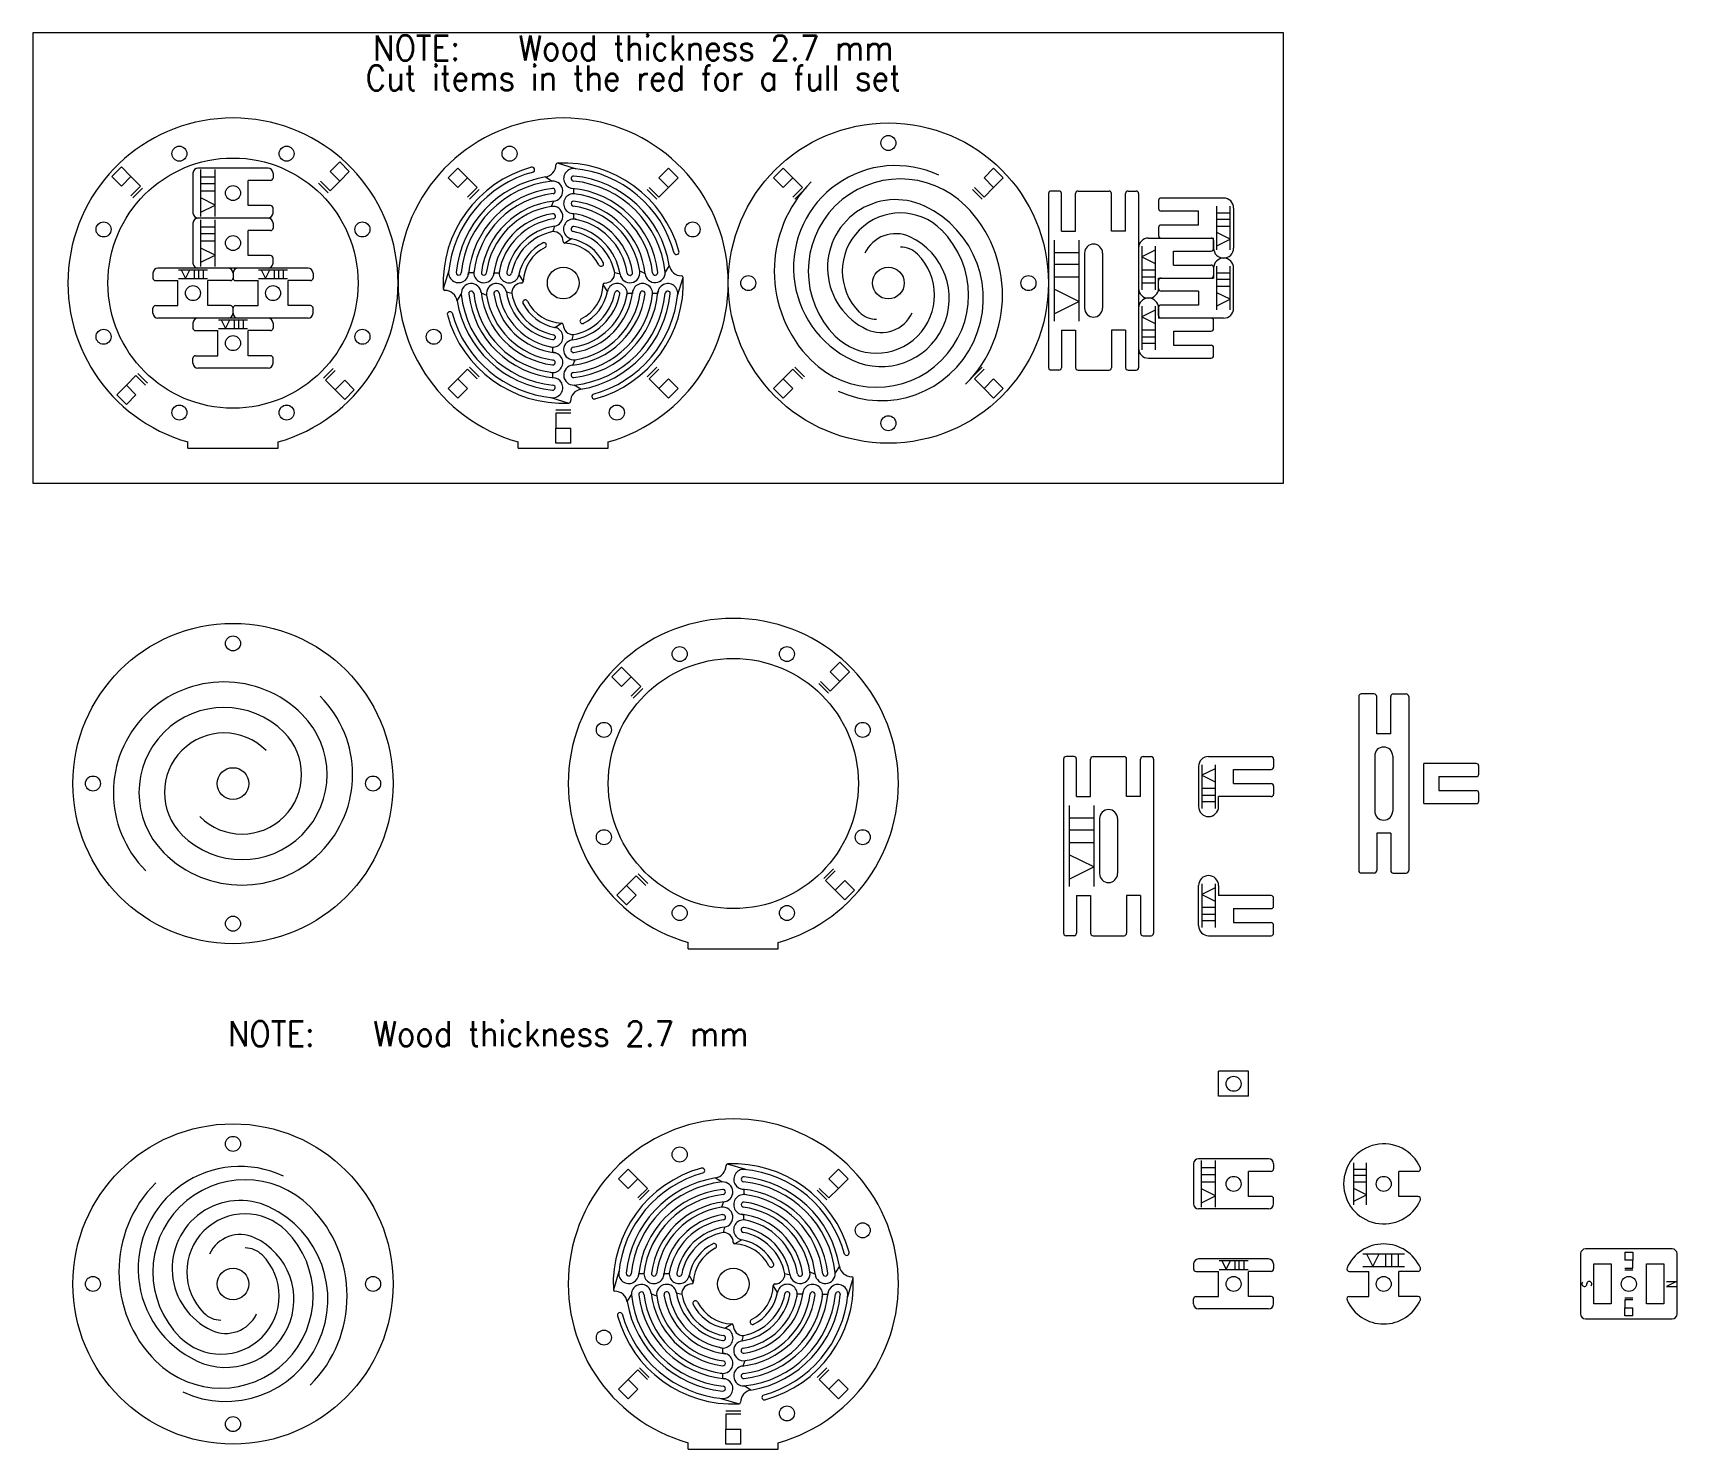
# Model space of a CAD drawing. Header units: millimetres. Extents: x -140 to 189, y -133 to 150.
import ezdxf
from ezdxf.enums import TextEntityAlignment as Align

# ---------------------------------------------------------------- set-up
doc = ezdxf.new("R2010")
doc.units = ezdxf.units.MM
for name, color, linetype, lineweight, true_color in [('construction', 1, 'Continuous', 0, 0xff0000), ('cut', 18, 'Continuous', 0, 0x000000), ('engrave', 3, 'Continuous', 0, 0x00ff00)]:
    doc.layers.add(name, color=color, linetype=linetype, lineweight=lineweight, true_color=true_color)
doc.styles.add('textstyle11', font='Standard')
doc.styles.add('textstyle12', font='Standard')
doc.styles.add('textstyle13', font='Standard')

msp = doc.modelspace()

# ---------------------------------------------------------------- linework, layer by layer
at = {"layer": 'construction'}
for p, q in [((110, 150), (-140, 150)), ((-140, 150), (-140, 60)), ((110, 60), (110, 150)), ((-140, 60), (110, 60))]:
    msp.add_line(p, q, dxfattribs=at)
at = {"layer": 'cut'}
for p, q in [((-108, 122), (-108, 114)), ((-93, 123), (-107, 123)), ((-92, 122), (-92, 121)), ((-31.51, 122.86), (-35.14, 123.97)), ((-97, 115.5), (-97, 120.5)), ((-92.5, 120.5), (-97, 120.5)), ((-37.53, 121.21), (-36.2, 120.38)), ((-31.91, 118.9), (-31.91, 117.86)), ((65.1, 118.4), (63.5, 118.4)), ((68.9, 118.4), (75.1, 118.4)), ((78.9, 118.4), (80.5, 118.4)), ((-92.5, 115.5), (-97, 115.5)), ((-35.95, 116.38), (-36.38, 115.32)), ((63, 117.9), (63, 83.1)), ((65.6, 110.4), (65.6, 117.9)), ((68.4, 110.4), (68.4, 117.9)), ((75.6, 110.4), (75.6, 117.9)), ((78.4, 110.4), (78.4, 117.9)), ((81, 117.9), (81, 83.1)), ((85, 116.5), (85, 114.9)), ((98, 117), (85.5, 117)), ((-108, 112), (-108, 104)), ((-93, 113), (-107, 113)), ((-92, 114), (-92, 115)), ((-92, 112), (-92, 111)), ((-31.93, 113.86), (-31.93, 112.8)), ((93, 114.4), (85.5, 114.4)), ((93, 111.6), (93, 114.4)), ((100, 115), (100, 107)), ((-97, 105.5), (-97, 110.5)), ((-92.5, 110.5), (-97, 110.5)), ((-35.77, 111.36), (-36.04, 110.3)), ((-32.31, 108.84), (-33.69, 107.99)), ((65.6, 110.4), (68.4, 110.4)), ((78.4, 110.4), (75.6, 110.4)), ((83, 109), (95.5, 109)), ((85, 111.1), (85, 109.5)), ((93, 111.6), (85.5, 111.6)), ((95.5, 109), (96, 109)), ((96, 107), (96, 109)), ((96, 108.5), (96, 106.9)), ((-92.5, 105.5), (-97, 105.5)), ((70.2, 106), (70.2, 95)), ((73.8, 106), (73.8, 95)), ((88, 103.6), (88, 106.4)), ((88, 106.4), (95.5, 106.4)), ((-116, 102), (-116, 101)), ((-101, 103), (-115, 103)), ((-99, 103), (-101, 103)), ((-100, 102), (-100, 101)), ((-85, 103), (-99, 103)), ((-92, 104), (-92, 105)), ((-84, 102), (-84, 101)), ((-56.86, 102.49), (-57.97, 98.86)), ((-52.9, 102.09), (-51.86, 102.09)), ((-47.86, 102.07), (-46.8, 102.07)), ((-22.64, 101.77), (-23.7, 102.04)), ((-17.62, 101.95), (-18.68, 102.38)), ((-12.79, 103.53), (-13.62, 102.2)), ((88, 103.6), (95.5, 103.6)), ((96, 103.1), (96, 101.5)), ((96, 103), (96, 101)), ((100, 95), (100, 103)), ((-115.5, 100.5), (-111, 100.5)), ((-111, 95.5), (-111, 100.5)), ((-105, 95.5), (-105, 100.5)), ((-100.5, 100.5), (-105, 100.5)), ((-99.5, 100.5), (-95, 100.5)), ((-95, 95.5), (-95, 100.5)), ((-89, 95.5), (-89, 100.5)), ((-84.5, 100.5), (-89, 100.5)), ((-42.84, 101.69), (-41.99, 100.31)), ((-25.16, 98.31), (-26.01, 99.69)), ((-11.14, 97.51), (-10.03, 101.14)), ((85, 101), (96, 101)), ((85, 99), (85, 101)), ((85, 98.9), (85, 100.5)), ((-115.5, 95.5), (-111, 95.5)), ((-100.5, 95.5), (-105, 95.5)), ((-99.5, 95.5), (-95, 95.5)), ((-84.5, 95.5), (-89, 95.5)), ((-55.21, 96.47), (-54.38, 97.8)), ((-50.38, 98.05), (-49.32, 97.62)), ((-45.36, 98.23), (-44.3, 97.96)), ((-20.14, 97.93), (-21.2, 97.93)), ((-15.1, 97.91), (-16.14, 97.91)), ((93, 98.4), (85.5, 98.4)), ((93, 95.6), (85.5, 95.6)), ((93, 98.4), (93, 95.6)), ((-116, 94), (-116, 95)), ((-101, 93), (-115, 93)), ((-99, 93), (-101, 93)), ((-100, 94), (-100, 95)), ((-85, 93), (-99, 93)), ((-84, 94), (-84, 95)), ((85, 93.5), (85, 95.1)), ((85, 95), (85, 93)), ((85.5, 93), (85, 93)), ((98, 93), (85.5, 93)), ((96, 90.9), (96, 92.5)), ((-108, 92), (-108, 91)), ((-107.5, 90.5), (-103, 90.5)), ((-103, 85.5), (-103, 90.5)), ((-97, 85.5), (-97, 90.5)), ((-92.5, 90.5), (-97, 90.5)), ((-92, 92), (-92, 91)), ((-35.69, 91.16), (-34.31, 92.01)), ((-32.23, 88.64), (-31.96, 89.7)), ((65.6, 90.6), (68.4, 90.6)), ((65.6, 90.6), (65.6, 83.1)), ((68.4, 90.6), (68.4, 83.1)), ((78.4, 90.6), (75.6, 90.6)), ((75.6, 90.6), (75.6, 83.1)), ((78.4, 90.6), (78.4, 83.1)), ((88, 90.4), (88, 87.6)), ((88, 90.4), (95.5, 90.4)), ((-107.5, 85.5), (-103, 85.5)), ((-92.5, 85.5), (-97, 85.5)), ((-36.07, 86.14), (-36.07, 87.2)), ((88, 87.6), (95.5, 87.6)), ((96, 85.5), (96, 87.1)), ((-108, 84), (-108, 85)), ((-93, 83), (-107, 83)), ((-92, 84), (-92, 85)), ((-32.05, 83.62), (-31.62, 84.68)), ((65.1, 82.6), (63.5, 82.6)), ((68.9, 82.6), (75.1, 82.6)), ((78.9, 82.6), (80.5, 82.6)), ((83, 85), (95.5, 85)), ((-36.09, 81.1), (-36.09, 82.14)), ((-30.47, 78.79), (-31.8, 79.62)), ((-36.49, 77.14), (-32.86, 76.03)), ((-109, 67), (-109, 68.25)), ((-109, 67), (-91, 67)), ((-91, 67), (-91, 68.25)), ((-43, 67), (-43, 68.25)), ((-43, 67), (-25, 67)), ((-25, 67), (-25, 68.25)), ((125, 17.4), (125, -17.4)), ((128.1, 17.9), (125.5, 17.9)), ((128.6, 9.9), (128.6, 17.4)), ((131.4, 9.9), (131.4, 17.4)), ((131.9, 17.9), (134.5, 17.9)), ((135, 17.4), (135, -17.4)), ((131.4, 9.9), (128.6, 9.9)), ((66, 4.9), (66, -29.9)), ((68.1, 5.4), (66.5, 5.4)), ((68.6, -2.6), (68.6, 4.9)), ((71.4, -2.6), (71.4, 4.9)), ((71.9, 5.4), (78.1, 5.4)), ((78.6, -2.6), (78.6, 4.9)), ((81.4, -2.6), (81.4, 4.9)), ((81.9, 5.4), (83.5, 5.4)), ((84, 4.9), (84, -29.9)), ((93, 3.4), (93, -4.6)), ((95, 5.4), (107.5, 5.4)), ((108, 4.9), (108, 3.3)), ((128.2, 5.5), (128.2, -5.5)), ((131.8, 5.5), (131.8, -5.5)), ((148.5, 4), (138, 4)), ((138, -4), (138, 4)), ((149, 1.9), (149, 3.5)), ((100, 0), (100, 2.8)), ((100, 2.8), (107.5, 2.8)), ((100, 0), (107.5, 0)), ((141, 1.4), (141, -1.4)), ((141, 1.4), (148.5, 1.4)), ((68.6, -2.6), (71.4, -2.6)), ((81.4, -2.6), (78.6, -2.6)), ((107.5, -2.6), (97, -2.6)), ((97, -4.6), (97, -2.6)), ((108, -0.5), (108, -2.1)), ((141, -1.4), (148.5, -1.4)), ((149, -3.5), (149, -1.9)), ((138, -4), (148.5, -4)), ((73.2, -7), (73.2, -18)), ((76.8, -7), (76.8, -18)), ((131.4, -9.9), (128.6, -9.9)), ((128.6, -9.9), (128.6, -17.4)), ((131.4, -9.9), (131.4, -17.4)), ((128.1, -17.9), (125.5, -17.9)), ((131.9, -17.9), (134.5, -17.9)), ((68.6, -22.4), (71.4, -22.4)), ((68.6, -22.4), (68.6, -29.9)), ((71.4, -22.4), (71.4, -29.9)), ((81.4, -22.4), (78.6, -22.4)), ((78.6, -22.4), (78.6, -29.9)), ((81.4, -22.4), (81.4, -29.9)), ((93, -28.4), (93, -20.4)), ((97, -20.4), (97, -22.4)), ((107.5, -22.4), (97, -22.4)), ((108, -24.5), (108, -22.9)), ((100, -25), (100, -27.8)), ((100, -25), (107.5, -25)), ((100, -27.8), (107.5, -27.8)), ((108, -29.9), (108, -28.3)), ((-9, -33), (-9, -31.75)), ((9, -33), (9, -31.75)), ((68.1, -30.4), (66.5, -30.4)), ((71.9, -30.4), (78.1, -30.4)), ((81.9, -30.4), (83.5, -30.4)), ((95, -30.4), (107.5, -30.4)), ((-9, -33), (9, -33)), ((97, -62.5), (97, -57.5)), ((103, -57.5), (97, -57.5)), ((103, -62.5), (103, -57.5)), ((103, -62.5), (97, -62.5)), ((107, -75), (93, -75)), ((-3.53, -78.79), (-2.2, -79.62)), ((2.49, -77.14), (-1.14, -76.03)), ((92, -76), (92, -84)), ((103, -82.5), (103, -77.5)), ((107.5, -77.5), (103, -77.5)), ((108, -76), (108, -77)), ((133, -82.5), (133, -77.5)), ((136.87, -77.5), (133, -77.5)), ((2.09, -81.1), (2.09, -82.14)), ((-1.95, -83.62), (-2.38, -84.68)), ((107, -85), (93, -85)), ((107.5, -82.5), (103, -82.5)), ((108, -84), (108, -83)), ((136.87, -82.5), (133, -82.5)), ((-1.77, -88.64), (-2.04, -89.7)), ((2.07, -86.14), (2.07, -87.2)), ((1.69, -91.16), (0.31, -92.01)), ((107, -95), (93, -95)), ((169.35, -94), (169.35, -106)), ((187.65, -93), (170.35, -93)), ((188.65, -106), (188.65, -94)), ((-22.86, -97.51), (-23.97, -101.14)), ((-18.9, -97.91), (-17.86, -97.91)), ((-13.86, -97.93), (-12.8, -97.93)), ((-8.84, -98.31), (-7.99, -99.69)), ((11.36, -98.23), (10.3, -97.96)), ((16.38, -98.05), (15.32, -97.62)), ((21.21, -96.47), (20.38, -97.8)), ((92, -96), (92, -97)), ((92.5, -97.5), (97, -97.5)), ((97, -102.5), (97, -97.5)), ((103, -102.5), (103, -97.5)), ((107.5, -97.5), (103, -97.5)), ((108, -96), (108, -97)), ((123.13, -97.5), (127, -97.5)), ((127, -102.5), (127, -97.5)), ((133, -102.5), (133, -97.5)), ((136.87, -97.5), (133, -97.5)), ((172, -104), (172, -96)), ((172, -96), (175.5, -96)), ((175.5, -96), (175.5, -104)), ((182.5, -96), (186, -96)), ((182.5, -104), (182.5, -96)), ((186, -96), (186, -104)), ((-11.36, -101.77), (-10.3, -102.04)), ((8.84, -101.69), (7.99, -100.31)), ((22.86, -102.49), (23.97, -98.86)), ((-21.21, -103.53), (-20.38, -102.2)), ((-16.38, -101.95), (-15.32, -102.38)), ((13.86, -102.07), (12.8, -102.07)), ((18.9, -102.09), (17.86, -102.09)), ((92, -104), (92, -103)), ((92.5, -102.5), (97, -102.5)), ((107, -105), (93, -105)), ((107.5, -102.5), (103, -102.5)), ((108, -104), (108, -103)), ((123.13, -102.5), (127, -102.5)), ((136.87, -102.5), (133, -102.5)), ((175.5, -104), (172, -104)), ((186, -104), (182.5, -104)), ((-1.69, -108.84), (-0.31, -107.99)), ((170.35, -107), (187.65, -107)), ((1.77, -111.36), (2.04, -110.3)), ((-2.07, -113.86), (-2.07, -112.8)), ((-2.09, -118.9), (-2.09, -117.86)), ((1.95, -116.38), (2.38, -115.32)), ((3.53, -121.21), (2.2, -120.38)), ((-2.49, -122.86), (1.14, -123.97)), ((-9, -133), (-9, -131.75)), ((-9, -133), (9, -133)), ((9, -133), (9, -131.75))]:
    msp.add_line(p, q, dxfattribs=at)
for centre, radius in [((31, 100), 32), ((31, 128), 1.5), ((-100, 100), 25), ((-110.72, 125.87), 1.5), ((-89.28, 125.87), 1.5), ((-44.72, 125.87), 1.5), ((-100, 118), 1.5), ((-125.87, 110.72), 1.5), ((-74.13, 110.72), 1.5), ((-8.13, 110.72), 1.5), ((-100, 108), 1.5), ((-34, 100), 3.17), ((31, 100), 3.17), ((-108, 98), 1.5), ((-92, 98), 1.5), ((3, 100), 1.5), ((59, 100), 1.5), ((-125.87, 89.28), 1.5), ((-100, 88), 1.5), ((-74.13, 89.28), 1.5), ((-59.87, 89.28), 1.5), ((-110.72, 74.13), 1.5), ((-89.28, 74.13), 1.5), ((-23.28, 74.13), 1.5), ((31, 72), 1.5), ((-100, 0), 32), ((-100, 28), 1.5), ((-10.72, 25.87), 1.5), ((10.72, 25.87), 1.5), ((0, 0), 25), ((-25.87, 10.72), 1.5), ((25.87, 10.72), 1.5), ((-128, 0), 1.5), ((-100, 0), 3.17), ((-72, 0), 1.5), ((-25.87, -10.72), 1.5), ((25.87, -10.72), 1.5), ((-10.72, -25.87), 1.5), ((10.72, -25.87), 1.5), ((-100, -28), 1.5), ((100, -60), 1.5), ((-100, -100), 32), ((-100, -72), 1.5), ((-10.72, -74.13), 1.5), ((100, -80), 1.5), ((130, -80), 1.5), ((25.87, -89.28), 1.5), ((-128, -100), 1.5), ((-100, -100), 3.17), ((-72, -100), 1.5), ((0, -100), 3.17), ((100, -100), 1.5), ((130, -100), 1.5), ((179, -100), 1.5), ((-25.87, -110.72), 1.5), ((10.72, -125.87), 1.5), ((-100, -128), 1.5)]:
    msp.add_circle(centre, radius, dxfattribs=at)
for centre, radius, start, end in [((-100, 100), 33, 285.8266, 254.1734), ((-34, 100), 33, 285.8266, 254.1734), ((-107, 122), 1, 90, 180), ((-93, 122), 1, 0, 90), ((-34, 100), 24, 105.3062, 182.7246), ((-34, 100), 22.99, 105.0436, 174.7854), ((-40.23, 122.65), 0.514, 300.133, 108.3429), ((-37.95, 123.67), 2.5, 279.4623, 359.5891), ((-35.13, 123.65), 0.32, 92.7246, 179.5891), ((-34, 100), 24, 15.4333, 92.7246), ((-31.91, 120.9), 2, 78.5788, 269.9153), ((-34, 100), 22.99, 15.0436, 84.7854), ((32.44, 103.08), 20.4, 65, 245), ((-92.5, 121), 0.5, 270, 0), ((-34, 100), 21.5, 99.4623, 174.2894), ((-34, 100), 20.5, 96.1607, 174.2894), ((-34, 100), 19.01, 96.4779, 174.8803), ((-36.09, 118.38), 2, 274.0341, 93.2284), ((-36.09, 118.38), 0.513, 276.4779, 96.4779), ((-31.91, 120.9), 0.5, 84.2894, 264.2894), ((-34, 100), 19.01, 6.4779, 84.8803), ((-34, 100), 20.5, 6.1607, 84.2894), ((-34, 100), 21.5, 9.4623, 84.2894), ((33.4, 102.4), 25.21, 135, 225), ((33.4, 102.4), 18.41, 45, 225), ((63.5, 117.9), 0.5, 90, 180), ((65.1, 117.9), 0.5, 0, 90), ((68.9, 117.9), 0.5, 90, 180), ((75.1, 117.9), 0.5, 0, 90), ((78.9, 117.9), 0.5, 90, 180), ((80.5, 117.9), 0.5, 0, 90), ((-92.5, 115), 0.5, 0, 90), ((-34, 100), 17.99, 96.4779, 173.3425), ((-34, 100), 16.5, 96.1814, 172.5227), ((-34, 100), 15.5, 98.8418, 172.6941), ((-36.08, 113.34), 2, 278.8418, 98.8418), ((-31.92, 115.86), 2, 75.13, 269.7803), ((-31.92, 115.86), 0.5, 82.5227, 267.8457), ((-34, 100), 15.5, 8.8418, 82.6941), ((-34, 100), 17.99, 6.4779, 83.3425), ((-34, 100), 16.5, 6.1814, 82.5227), ((32.44, 103.08), 13.6, 65, 245), ((29.56, 96.92), 20.4, 245, 65), ((28.6, 97.6), 25.21, 315, 45), ((85.5, 116.5), 0.5, 90, 180), ((98, 115), 2, 0, 90), ((-107, 114), 1, 180, 270), ((-107, 112), 1, 90, 180), ((-93, 114), 1, 270, 0), ((-93, 112), 1, 0, 90), ((-34, 100), 14.02, 98.8418, 173.5554), ((-34, 100), 12.97, 98.8418, 170.8153), ((-36.07, 113.33), 0.524, 278.8418, 98.8418), ((-31.94, 110.8), 2, 68.6032, 259.1918), ((-34, 100), 14.02, 8.8418, 83.5554), ((-34, 100), 12.97, 8.8418, 80.8153), ((33.4, 102.4), 11.61, 45, 225), ((85.5, 114.9), 0.5, 180, 270), ((-92.5, 111), 0.5, 270, 0), ((-34, 100), 11.5, 98.8418, 169.1918), ((-34, 100), 10.5, 101.2131, 169.1918), ((-36, 108.3), 2, 0.3419, 91.198), ((-31.94, 110.8), 0.5, 79.1918, 259.1918), ((-34, 100), 9, 26.2926, 79.1918), ((-34, 100), 10.5, 11.2131, 79.1918), ((-34, 100), 11.5, 8.8418, 79.1918), ((28.6, 97.6), 18.41, 225, 45), ((29.56, 96.92), 13.6, 245, 65), ((32.44, 103.08), 6.8, 65, 155), ((83, 107), 2, 90, 180), ((85.5, 111.1), 0.5, 90, 180), ((85.5, 109.5), 0.5, 180, 270), ((95.5, 108.5), 0.5, 0, 90), ((-92.5, 105), 0.5, 0, 90), ((-34, 100), 9, 116.2926, 169.1918), ((-34, 100), 8, 116.9338, 177.7961), ((-37.86, 107.58), 0.506, 295.5965, 130.1406), ((-33.68, 108.31), 0.32, 180.3419, 267.7961), ((-34, 100), 8, 26.9338, 87.7961), ((-11.35, 106.23), 0.514, 210.133, 18.3429), ((28.6, 97.6), 11.61, 225, 45), ((33.4, 102.4), 4.81, 45, 90), ((72, 106), 1.8, 0, 180), ((95.5, 106.9), 0.5, 270, 0), ((98, 107), 2, 180, 0), ((-115, 102), 1, 90, 180), ((-107, 104), 1, 180, 270), ((-101, 102), 1, 0, 90), ((-99, 102), 1, 90, 180), ((-93, 104), 1, 270, 0), ((-85, 102), 1, 0, 90), ((-54.9, 102.09), 2, 168.5788, 359.9153), ((-54.9, 102.09), 0.5, 174.2894, 354.2894), ((-49.86, 102.08), 2, 165.13, 359.7803), ((-49.86, 102.08), 0.5, 172.5227, 357.8457), ((-44.8, 102.06), 2, 158.6032, 349.1918), ((-44.8, 102.06), 0.5, 169.1918, 349.1918), ((-26.42, 103.86), 0.506, 205.5965, 40.1406), ((-25.7, 102), 2, 270.3419, 1.198), ((-20.66, 102.08), 2, 188.8418, 8.8418), ((-20.67, 102.07), 0.524, 188.8418, 8.8418), ((-15.62, 102.09), 2, 184.0341, 3.2284), ((-15.62, 102.09), 0.513, 186.4779, 6.4779), ((-10.33, 103.95), 2.5, 189.4623, 269.5891), ((95.5, 103.1), 0.5, 0, 90), ((98, 103), 2, 0, 180), ((-115.5, 101), 0.5, 180, 270), ((-100.5, 101), 0.5, 270, 0), ((-99.5, 101), 0.5, 180, 270), ((-84.5, 101), 0.5, 270, 0), ((-57.65, 98.87), 0.32, 182.7246, 269.5891), ((-52.38, 97.91), 2, 4.0341, 183.2284), ((-47.34, 97.92), 2, 8.8418, 188.8418), ((-42.3, 98), 2, 90.3419, 181.198), ((-42.31, 100.32), 0.32, 270.3419, 357.7961), ((-34, 100), 8, 296.9338, 357.7961), ((-34, 100), 24, 285.3062, 2.7246), ((-25.69, 99.68), 0.32, 90.3419, 177.7961), ((-23.2, 97.94), 2, 338.6032, 169.1918), ((-18.14, 97.92), 2, 345.13, 179.7803), ((-13.1, 97.91), 2, 348.5788, 179.9153), ((-10.35, 101.13), 0.32, 2.7246, 89.5891), ((83, 99), 2, 180, 0), ((85.5, 100.5), 0.5, 90, 180), ((85.5, 98.9), 0.5, 180, 270), ((95.5, 101.5), 0.5, 270, 0), ((-115.5, 95), 0.5, 90, 180), ((-100.5, 95), 0.5, 0, 90), ((-99.5, 95), 0.5, 90, 180), ((-84.5, 95), 0.5, 0, 90), ((-57.67, 96.05), 2.5, 9.4623, 89.5891), ((-34, 100), 21.5, 189.4623, 264.2894), ((-34, 100), 20.5, 186.1607, 264.2894), ((-52.38, 97.91), 0.513, 6.4779, 186.4779), ((-34, 100), 19.01, 186.4779, 264.8803), ((-34, 100), 17.99, 186.4779, 263.3425), ((-34, 100), 16.5, 186.1814, 262.5227), ((-34, 100), 15.5, 188.8418, 262.6941), ((-47.33, 97.93), 0.524, 8.8418, 188.8418), ((-34, 100), 14.02, 188.8418, 263.5554), ((-34, 100), 12.97, 188.8418, 260.8153), ((-34, 100), 11.5, 188.8418, 259.1918), ((-34, 100), 10.5, 191.2131, 259.1918), ((-41.58, 96.14), 0.506, 25.5965, 220.1406), ((-34, 100), 9, 206.2926, 259.1918), ((-34, 100), 8, 206.9338, 267.7961), ((-34, 100), 11.5, 278.8418, 349.1918), ((-34, 100), 16.5, 276.1814, 352.5227), ((-34, 100), 12.97, 278.8418, 350.8153), ((-34, 100), 17.99, 276.4779, 353.3425), ((-34, 100), 10.5, 281.2131, 349.1918), ((-34, 100), 19.01, 276.4779, 354.8803), ((-34, 100), 14.02, 278.8418, 353.5554), ((-34, 100), 20.5, 276.1607, 354.2894), ((-34, 100), 15.5, 278.8418, 352.6941), ((-34, 100), 21.5, 279.4623, 354.2894), ((-34, 100), 9, 296.2926, 349.1918), ((-34, 100), 22.99, 285.0436, 354.7854), ((-23.2, 97.94), 0.5, 349.1918, 169.1918), ((-18.14, 97.92), 0.5, 352.5227, 177.8457), ((-13.1, 97.91), 0.5, 354.2894, 174.2894), ((83, 95), 2, 0, 180), ((85.5, 95.1), 0.5, 90, 180), ((-115, 94), 1, 180, 270), ((-107, 92), 1, 90, 180), ((-101, 94), 1, 270, 0), ((-99, 94), 1, 180, 270), ((-93, 92), 1, 0, 90), ((-85, 94), 1, 270, 0), ((-56.65, 93.77), 0.514, 30.133, 198.3429), ((-34, 100), 24, 195.3062, 272.7246), ((-34, 100), 22.99, 195.0436, 264.7854), ((-30.14, 92.42), 0.506, 115.5965, 310.1406), ((28.6, 97.6), 4.81, 225, 270), ((29.56, 96.92), 6.8, 245, 335), ((72, 95), 1.8, 180, 0), ((85.5, 93.5), 0.5, 180, 270), ((95.5, 92.5), 0.5, 0, 90), ((98, 95), 2, 270, 0), ((-107.5, 91), 0.5, 180, 270), ((-92.5, 91), 0.5, 270, 0), ((-36.06, 89.2), 2, 248.6032, 79.1918), ((-36.06, 89.2), 0.5, 259.1918, 79.1918), ((-34.32, 91.69), 0.32, 0.3419, 87.7961), ((-32, 91.7), 2, 180.3419, 271.198), ((95.5, 90.9), 0.5, 270, 0), ((-107.5, 85), 0.5, 90, 180), ((-92.5, 85), 0.5, 0, 90), ((-36.08, 84.14), 2, 255.13, 89.7803), ((-31.92, 86.66), 2, 98.8418, 278.8418), ((-31.93, 86.67), 0.524, 98.8418, 278.8418), ((83, 87), 2, 180, 270), ((95.5, 87.1), 0.5, 0, 90), ((95.5, 85.5), 0.5, 270, 0), ((-107, 84), 1, 180, 270), ((-93, 84), 1, 270, 0), ((-36.08, 84.14), 0.5, 262.5227, 87.8457), ((-31.91, 81.62), 2, 94.0341, 273.2284), ((63.5, 83.1), 0.5, 180, 270), ((65.1, 83.1), 0.5, 270, 0), ((68.9, 83.1), 0.5, 180, 270), ((75.1, 83.1), 0.5, 270, 0), ((78.9, 83.1), 0.5, 180, 270), ((80.5, 83.1), 0.5, 270, 0), ((-36.09, 79.1), 2, 258.5788, 89.9153), ((-36.09, 79.1), 0.5, 264.2894, 84.2894), ((-31.91, 81.62), 0.513, 96.4779, 276.4779), ((-32.87, 76.35), 0.32, 272.7246, 359.5891), ((-30.05, 76.33), 2.5, 99.4623, 179.5891), ((-27.77, 77.35), 0.514, 120.133, 288.3429), ((0, 0), 33, 285.8266, 254.1734), ((-101.8, -1.8), 22.1, 45, 225), ((-98.2, 1.8), 22.1, 225, 45), ((125.5, 17.4), 0.5, 90, 180), ((128.1, 17.4), 0.5, 0, 90), ((131.9, 17.4), 0.5, 90, 180), ((134.5, 17.4), 0.5, 0, 90), ((-101.8, -1.8), 17, 45, 225), ((-98.2, 1.8), 17, 225, 45), ((-101.8, -1.8), 11.9, 45, 225), ((-98.2, 1.8), 11.9, 225, 45), ((130, 5.5), 1.8, 0, 180), ((66.5, 4.9), 0.5, 90, 180), ((68.1, 4.9), 0.5, 0, 90), ((71.9, 4.9), 0.5, 90, 180), ((78.1, 4.9), 0.5, 0, 90), ((81.9, 4.9), 0.5, 90, 180), ((83.5, 4.9), 0.5, 0, 90), ((95, 3.4), 2, 90, 180), ((107.5, 4.9), 0.5, 0, 90), ((107.5, 3.3), 0.5, 270, 0), ((148.5, 3.5), 0.5, 0, 90), ((107.5, -0.5), 0.5, 0, 90), ((148.5, 1.9), 0.5, 270, 0), ((107.5, -2.1), 0.5, 270, 0), ((148.5, -1.9), 0.5, 0, 90), ((75, -7), 1.8, 0, 180), ((95, -4.6), 2, 180, 0), ((130, -5.5), 1.8, 180, 0), ((148.5, -3.5), 0.5, 270, 0), ((75, -18), 1.8, 180, 0), ((95, -20.4), 2, 0, 180), ((125.5, -17.4), 0.5, 180, 270), ((128.1, -17.4), 0.5, 270, 0), ((131.9, -17.4), 0.5, 180, 270), ((134.5, -17.4), 0.5, 270, 0), ((107.5, -22.9), 0.5, 0, 90), ((107.5, -24.5), 0.5, 270, 0), ((95, -28.4), 2, 180, 270), ((107.5, -28.3), 0.5, 0, 90), ((66.5, -29.9), 0.5, 180, 270), ((68.1, -29.9), 0.5, 270, 0), ((71.9, -29.9), 0.5, 180, 270), ((78.1, -29.9), 0.5, 270, 0), ((81.9, -29.9), 0.5, 180, 270), ((83.5, -29.9), 0.5, 270, 0), ((107.5, -29.9), 0.5, 270, 0), ((0, -100), 33, 285.8266, 254.1734), ((130, -80), 8, 23.5782, 336.4218), ((93, -76), 1, 90, 180), ((107, -76), 1, 0, 90), ((-98.56, -96.92), 20.4, 65, 245), ((0, -100), 24, 105.3062, 182.7246), ((0, -100), 22.99, 105.0436, 174.7854), ((0, -100), 21.5, 99.4623, 174.2894), ((-6.23, -77.35), 0.514, 300.133, 108.3429), ((-3.95, -76.33), 2.5, 279.4623, 359.5891), ((-1.13, -76.35), 0.32, 92.7246, 179.5891), ((0, -100), 24, 15.4333, 92.7246), ((2.09, -79.1), 2, 78.5788, 269.9153), ((2.09, -79.1), 0.5, 84.2894, 264.2894), ((0, -100), 22.99, 15.0436, 84.7854), ((0, -100), 21.5, 9.4623, 84.2894), ((107.5, -77), 0.5, 270, 0), ((136.87, -77), 0.5, 270, 23.5782), ((-97.6, -97.6), 25.21, 135, 225), ((-97.6, -97.6), 18.41, 45, 225), ((0, -100), 20.5, 96.1607, 174.2894), ((0, -100), 19.01, 96.4779, 174.8803), ((0, -100), 17.99, 96.4779, 173.3425), ((-2.09, -81.62), 2, 274.0341, 93.2284), ((-2.09, -81.62), 0.513, 276.4779, 96.4779), ((2.08, -84.14), 2, 75.13, 269.7803), ((0, -100), 19.01, 6.4779, 84.8803), ((0, -100), 20.5, 6.1607, 84.2894), ((0, -100), 17.99, 6.4779, 83.3425), ((-98.56, -96.92), 13.6, 65, 245), ((-101.44, -103.08), 20.4, 245, 65), ((-102.4, -102.4), 25.21, 315, 45), ((0, -100), 16.5, 96.1814, 172.5227), ((0, -100), 15.5, 98.8418, 172.6941), ((-2.08, -86.66), 2, 278.8418, 98.8418), ((2.08, -84.14), 0.5, 82.5227, 267.8457), ((0, -100), 15.5, 8.8418, 82.6941), ((0, -100), 16.5, 6.1814, 82.5227), ((93, -84), 1, 180, 270), ((107, -84), 1, 270, 0), ((107.5, -83), 0.5, 0, 90), ((136.87, -83), 0.5, 336.4218, 90), ((-97.6, -97.6), 11.61, 45, 225), ((0, -100), 14.02, 98.8418, 173.5554), ((0, -100), 12.97, 98.8418, 170.8153), ((0, -100), 11.5, 98.8418, 169.1918), ((-2.07, -86.67), 0.524, 278.8418, 98.8418), ((2.06, -89.2), 2, 68.6032, 259.1918), ((2.06, -89.2), 0.5, 79.1918, 259.1918), ((0, -100), 14.02, 8.8418, 83.5554), ((0, -100), 12.97, 8.8418, 80.8153), ((0, -100), 11.5, 8.8418, 79.1918), ((-102.4, -102.4), 18.41, 225, 45), ((-101.44, -103.08), 13.6, 245, 65), ((-98.56, -96.92), 6.8, 65, 155), ((0, -100), 10.5, 101.2131, 169.1918), ((0, -100), 9, 116.2926, 169.1918), ((-3.86, -92.42), 0.506, 295.5965, 130.1406), ((-2, -91.7), 2, 0.3419, 91.198), ((0.32, -91.69), 0.32, 180.3419, 267.7961), ((0, -100), 8, 26.9338, 87.7961), ((0, -100), 9, 26.2926, 79.1918), ((0, -100), 10.5, 11.2131, 79.1918), ((130, -100), 8, 23.5782, 156.4218), ((-102.4, -102.4), 11.61, 225, 45), ((-97.6, -97.6), 4.81, 45, 90), ((0, -100), 8, 116.9338, 177.7961), ((22.65, -93.77), 0.514, 210.133, 18.3429), ((93, -96), 1, 90, 180), ((107, -96), 1, 0, 90), ((170.35, -94), 1, 90, 180), ((187.65, -94), 1, 0, 90), ((-20.9, -97.91), 2, 168.5788, 359.9153), ((-20.9, -97.91), 0.5, 174.2894, 354.2894), ((-15.86, -97.92), 2, 165.13, 359.7803), ((-15.86, -97.92), 0.5, 172.5227, 357.8457), ((-10.8, -97.94), 2, 158.6032, 349.1918), ((-10.8, -97.94), 0.5, 169.1918, 349.1918), ((7.58, -96.14), 0.506, 205.5965, 40.1406), ((8.3, -98), 2, 270.3419, 1.198), ((13.34, -97.92), 2, 188.8418, 8.8418), ((13.33, -97.93), 0.524, 188.8418, 8.8418), ((18.38, -97.91), 2, 184.0341, 3.2284), ((18.38, -97.91), 0.513, 186.4779, 6.4779), ((23.67, -96.05), 2.5, 189.4623, 269.5891), ((23.65, -98.87), 0.32, 2.7246, 89.5891), ((92.5, -97), 0.5, 180, 270), ((107.5, -97), 0.5, 270, 0), ((123.13, -97), 0.5, 156.4218, 270), ((136.87, -97), 0.5, 270, 23.5782), ((-23.65, -101.13), 0.32, 182.7246, 269.5891), ((-23.67, -103.95), 2.5, 9.4623, 89.5891), ((-18.38, -102.09), 2, 4.0341, 183.2284), ((-18.38, -102.09), 0.513, 6.4779, 186.4779), ((0, -100), 16.5, 186.1814, 262.5227), ((-13.34, -102.08), 2, 8.8418, 188.8418), ((-13.33, -102.07), 0.524, 8.8418, 188.8418), ((0, -100), 11.5, 188.8418, 259.1918), ((-8.3, -102), 2, 90.3419, 181.198), ((-8.31, -99.68), 0.32, 270.3419, 357.7961), ((0, -100), 19.01, 276.4779, 354.8803), ((0, -100), 14.02, 278.8418, 353.5554), ((0, -100), 8, 296.9338, 357.7961), ((0, -100), 9, 296.2926, 349.1918), ((0, -100), 24, 285.3062, 2.7246), ((8.31, -100.32), 0.32, 90.3419, 177.7961), ((10.8, -102.06), 2, 338.6032, 169.1918), ((10.8, -102.06), 0.5, 349.1918, 169.1918), ((15.86, -102.08), 2, 345.13, 179.7803), ((15.86, -102.08), 0.5, 352.5227, 177.8457), ((20.9, -102.09), 2, 348.5788, 179.9153), ((20.9, -102.09), 0.5, 354.2894, 174.2894), ((0, -100), 21.5, 189.4623, 264.2894), ((0, -100), 20.5, 186.1607, 264.2894), ((0, -100), 19.01, 186.4779, 264.8803), ((0, -100), 17.99, 186.4779, 263.3425), ((0, -100), 15.5, 188.8418, 262.6941), ((0, -100), 14.02, 188.8418, 263.5554), ((0, -100), 12.97, 188.8418, 260.8153), ((0, -100), 10.5, 191.2131, 259.1918), ((-7.58, -103.86), 0.506, 25.5965, 220.1406), ((0, -100), 9, 206.2926, 259.1918), ((0, -100), 8, 206.9338, 267.7961), ((0, -100), 11.5, 278.8418, 349.1918), ((0, -100), 16.5, 276.1814, 352.5227), ((0, -100), 12.97, 278.8418, 350.8153), ((0, -100), 17.99, 276.4779, 353.3425), ((0, -100), 10.5, 281.2131, 349.1918), ((0, -100), 20.5, 276.1607, 354.2894), ((0, -100), 15.5, 278.8418, 352.6941), ((0, -100), 21.5, 279.4623, 354.2894), ((0, -100), 22.99, 285.0436, 354.7854), ((92.5, -103), 0.5, 90, 180), ((93, -104), 1, 180, 270), ((107, -104), 1, 270, 0), ((107.5, -103), 0.5, 0, 90), ((123.13, -103), 0.5, 90, 203.5782), ((130, -100), 8, 203.5782, 336.4218), ((136.87, -103), 0.5, 336.4218, 90), ((-102.4, -102.4), 4.81, 225, 270), ((-101.44, -103.08), 6.8, 245, 335), ((-22.65, -106.23), 0.514, 30.133, 198.3429), ((0, -100), 24, 195.3062, 272.7246), ((0, -100), 22.99, 195.0436, 264.7854), ((-0.32, -108.31), 0.32, 0.3419, 87.7961), ((2, -108.3), 2, 180.3419, 271.198), ((3.86, -107.58), 0.506, 115.5965, 310.1406), ((170.35, -106), 1, 180, 270), ((187.65, -106), 1, 270, 0), ((-2.06, -110.8), 2, 248.6032, 79.1918), ((-2.06, -110.8), 0.5, 259.1918, 79.1918), ((2.08, -113.34), 2, 98.8418, 278.8418), ((-2.08, -115.86), 2, 255.13, 89.7803), ((2.07, -113.33), 0.524, 98.8418, 278.8418), ((-2.08, -115.86), 0.5, 262.5227, 87.8457), ((2.09, -118.38), 2, 94.0341, 273.2284), ((2.09, -118.38), 0.513, 96.4779, 276.4779), ((-2.09, -120.9), 2, 258.5788, 89.9153), ((-2.09, -120.9), 0.5, 264.2894, 84.2894), ((3.95, -123.67), 2.5, 99.4623, 179.5891), ((1.13, -123.65), 0.32, 272.7246, 359.5891), ((6.23, -122.65), 0.514, 120.133, 288.3429)]:
    msp.add_arc(centre, radius, start, end, dxfattribs=at)
at = {"layer": 'engrave'}
for p, q in [((-124.25, 121.32), (-122.32, 123.25)), ((-122.32, 123.25), (-120.39, 121.32)), ((-106.41, 113.33), (-106.41, 122.67)), ((-103.59, 113.33), (-103.59, 122.67)), ((-78.68, 124.25), (-80.61, 122.32)), ((-78.68, 120.39), (-80.61, 122.32)), ((-78.68, 124.25), (-76.75, 122.32)), ((-76.75, 122.32), (-78.68, 120.39)), ((-56.96, 121.04), (-55.04, 122.96)), ((-55.04, 122.96), (-53.11, 121.04)), ((-12.96, 122.96), (-14.89, 121.04)), ((-12.96, 122.96), (-11.04, 121.04)), ((8.04, 121.04), (9.96, 122.96)), ((9.96, 122.96), (11.89, 121.04)), ((52.04, 122.96), (50.11, 121.04)), ((52.04, 122.96), (53.96, 121.04)), ((-124.25, 121.32), (-122.32, 119.39)), ((-120.39, 121.32), (-122.32, 119.39)), ((-118.46, 119.39), (-120.39, 121.32)), ((-120.39, 117.46), (-118.46, 119.39)), ((-120, 117.07), (-118.07, 119)), ((-106.41, 121.25), (-103.59, 121.25)), ((-103.59, 119.84), (-106.41, 119.84)), ((-106.41, 118.42), (-103.59, 118.42)), ((-82.93, 120), (-81, 118.07)), ((-82.54, 120.39), (-80.61, 118.46)), ((-80.61, 118.46), (-78.68, 120.39)), ((-56.96, 121.04), (-55.04, 119.11)), ((-53.11, 121.04), (-55.04, 119.11)), ((-51.18, 119.11), (-53.11, 121.04)), ((-53.11, 117.18), (-51.18, 119.11)), ((-52.72, 116.79), (-50.79, 118.72)), ((-17.21, 118.72), (-15.28, 116.79)), ((-16.82, 119.11), (-14.89, 117.18)), ((-12.96, 119.11), (-14.89, 121.04)), ((-14.89, 117.18), (-12.96, 119.11)), ((-11.04, 121.04), (-12.96, 119.11)), ((8.04, 121.04), (9.96, 119.11)), ((11.89, 121.04), (9.96, 119.11)), ((13.82, 119.11), (11.89, 121.04)), ((11.89, 117.18), (13.82, 119.11)), ((12.28, 116.79), (14.21, 118.72)), ((47.79, 118.72), (49.72, 116.79)), ((48.18, 119.11), (50.11, 117.18)), ((52.04, 119.11), (50.11, 121.04)), ((50.11, 117.18), (52.04, 119.11)), ((53.96, 121.04), (52.04, 119.11)), ((-103.59, 115.6), (-106.41, 117.01)), ((-106.41, 114.18), (-103.59, 115.6)), ((96.68, 106.64), (96.68, 115.36)), ((99.32, 106.64), (99.32, 115.36)), ((-106.41, 103.33), (-106.41, 112.67)), ((-103.59, 103.33), (-103.59, 112.67)), ((96.68, 114.04), (99.32, 114.04)), ((99.32, 112.72), (96.68, 112.72)), ((-106.41, 111.25), (-103.59, 111.25)), ((-103.59, 109.84), (-106.41, 109.84)), ((64.15, 108.59), (64.15, 92.41)), ((69.05, 108.59), (69.05, 92.41)), ((96.68, 111.4), (99.32, 111.4)), ((99.32, 108.76), (96.68, 110.08)), ((96.68, 107.44), (99.32, 108.76)), ((-106.41, 108.42), (-103.59, 108.42)), ((-103.59, 105.6), (-106.41, 107.01)), ((-106.41, 104.18), (-103.59, 105.6)), ((64.15, 106.14), (69.05, 106.14)), ((81.68, 107.36), (81.68, 98.64)), ((84.32, 106.56), (81.68, 105.24)), ((81.68, 105.24), (84.32, 103.92)), ((84.32, 107.36), (84.32, 98.64)), ((-110.9, 102.68), (-105.1, 102.68)), ((-110.38, 102.68), (-109.5, 100.92)), ((-109.5, 100.92), (-108.62, 102.68)), ((-107.74, 102.68), (-107.74, 100.92)), ((-106.86, 100.92), (-106.86, 102.68)), ((-105.98, 102.68), (-105.98, 100.92)), ((-94.9, 102.68), (-89.1, 102.68)), ((-94.38, 102.68), (-93.5, 100.92)), ((-93.5, 100.92), (-92.62, 102.68)), ((-91.74, 102.68), (-91.74, 100.92)), ((-90.86, 100.92), (-90.86, 102.68)), ((-89.98, 102.68), (-89.98, 100.92)), ((69.05, 103.69), (64.15, 103.69)), ((84.32, 102.6), (81.68, 102.6)), ((96.68, 94.64), (96.68, 103.36)), ((96.68, 102.04), (99.32, 102.04)), ((99.32, 94.64), (99.32, 103.36)), ((-110.9, 100.92), (-105.1, 100.92)), ((-94.9, 100.92), (-89.1, 100.92)), ((64.15, 101.24), (69.05, 101.24)), ((69.05, 96.33), (64.15, 98.78)), ((81.68, 101.28), (84.32, 101.28)), ((84.32, 99.96), (81.68, 99.96)), ((99.32, 100.72), (96.68, 100.72)), ((96.68, 99.4), (99.32, 99.4)), ((64.15, 93.88), (69.05, 96.33)), ((81.68, 95.36), (81.68, 86.64)), ((84.32, 95.36), (84.32, 86.64)), ((99.32, 96.76), (96.68, 98.08)), ((96.68, 95.44), (99.32, 96.76)), ((-102.9, 92.68), (-97.1, 92.68)), ((-102.38, 92.68), (-101.5, 90.92)), ((-101.5, 90.92), (-100.62, 92.68)), ((-99.74, 92.68), (-99.74, 90.92)), ((-98.86, 90.92), (-98.86, 92.68)), ((-97.98, 92.68), (-97.98, 90.92)), ((84.32, 94.56), (81.68, 93.24)), ((81.68, 93.24), (84.32, 91.92)), ((-102.9, 90.92), (-97.1, 90.92)), ((84.32, 90.6), (81.68, 90.6)), ((81.68, 89.28), (84.32, 89.28)), ((84.32, 87.96), (81.68, 87.96)), ((-80, 82.93), (-81.93, 81)), ((-79.61, 82.54), (-81.54, 80.61)), ((-53.11, 82.82), (-55.04, 80.89)), ((-51.18, 80.89), (-53.11, 82.82)), ((-50.79, 81.28), (-52.72, 83.21)), ((-15.28, 83.21), (-17.21, 81.28)), ((-14.89, 82.82), (-16.82, 80.89)), ((11.89, 82.82), (9.96, 80.89)), ((13.82, 80.89), (11.89, 82.82)), ((14.21, 81.28), (12.28, 83.21)), ((49.72, 83.21), (47.79, 81.28)), ((50.11, 82.82), (48.18, 80.89)), ((-123.25, 77.68), (-121.32, 79.61)), ((-119.39, 81.54), (-121.32, 79.61)), ((-121.32, 79.61), (-119.39, 77.68)), ((-117.46, 79.61), (-119.39, 81.54)), ((-117.07, 80), (-119, 81.93)), ((-81.54, 80.61), (-79.61, 78.68)), ((-79.61, 78.68), (-77.68, 80.61)), ((-75.75, 78.68), (-77.68, 80.61)), ((-56.96, 78.96), (-55.04, 80.89)), ((-55.04, 77.04), (-56.96, 78.96)), ((-55.04, 80.89), (-53.11, 78.96)), ((-55.04, 77.04), (-53.11, 78.96)), ((-16.82, 80.89), (-14.89, 78.96)), ((-14.89, 78.96), (-12.96, 80.89)), ((-12.96, 77.04), (-14.89, 78.96)), ((-11.04, 78.96), (-12.96, 80.89)), ((-11.04, 78.96), (-12.96, 77.04)), ((8.04, 78.96), (9.96, 80.89)), ((9.96, 77.04), (8.04, 78.96)), ((9.96, 80.89), (11.89, 78.96)), ((9.96, 77.04), (11.89, 78.96)), ((48.18, 80.89), (50.11, 78.96)), ((50.11, 78.96), (52.04, 80.89)), ((52.04, 77.04), (50.11, 78.96)), ((53.96, 78.96), (52.04, 80.89)), ((53.96, 78.96), (52.04, 77.04)), ((-121.32, 75.75), (-123.25, 77.68)), ((-121.32, 75.75), (-119.39, 77.68)), ((-77.68, 76.75), (-79.61, 78.68)), ((-75.75, 78.68), (-77.68, 76.75)), ((-32.5, 74.6), (-35.5, 74.6)), ((-32.5, 74), (-35.5, 74)), ((-35.5, 74), (-35.5, 71)), ((-35.5, 68), (-35.5, 71)), ((-35.5, 71), (-32.5, 71)), ((-32.5, 68), (-32.5, 71)), ((-32.5, 68), (-35.5, 68)), ((-24.25, 21.32), (-22.32, 23.25)), ((-22.32, 23.25), (-20.39, 21.32)), ((21.32, 24.25), (19.39, 22.32)), ((21.32, 24.25), (23.25, 22.32)), ((-24.25, 21.32), (-22.32, 19.39)), ((-20.39, 21.32), (-22.32, 19.39)), ((-18.46, 19.39), (-20.39, 21.32)), ((17.07, 20), (19, 18.07)), ((17.46, 20.39), (19.39, 18.46)), ((21.32, 20.39), (19.39, 22.32)), ((19.39, 18.46), (21.32, 20.39)), ((23.25, 22.32), (21.32, 20.39)), ((-20.39, 17.46), (-18.46, 19.39)), ((-20, 17.07), (-18.07, 19)), ((93.68, 3.76), (93.68, -4.96)), ((96.32, 3.76), (96.32, -4.96)), ((96.32, 2.96), (93.68, 1.64)), ((93.68, 1.64), (96.32, 0.32)), ((96.32, -1), (93.68, -1)), ((93.68, -2.32), (96.32, -2.32)), ((67.15, -4.41), (67.15, -20.59)), ((72.05, -4.41), (72.05, -20.59)), ((96.32, -3.64), (93.68, -3.64)), ((67.15, -6.86), (72.05, -6.86)), ((72.05, -9.31), (67.15, -9.31)), ((67.15, -11.76), (72.05, -11.76)), ((72.05, -16.67), (67.15, -14.22)), ((-19.39, -18.46), (-21.32, -20.39)), ((-17.46, -20.39), (-19.39, -18.46)), ((-17.07, -20), (-19, -18.07)), ((20, -17.07), (18.07, -19)), ((20.39, -17.46), (18.46, -19.39)), ((18.46, -19.39), (20.39, -21.32)), ((20.39, -21.32), (22.32, -19.39)), ((24.25, -21.32), (22.32, -19.39)), ((67.15, -19.12), (72.05, -16.67)), ((-23.25, -22.32), (-21.32, -20.39)), ((-21.32, -24.25), (-23.25, -22.32)), ((-21.32, -20.39), (-19.39, -22.32)), ((-21.32, -24.25), (-19.39, -22.32)), ((22.32, -23.25), (20.39, -21.32)), ((24.25, -21.32), (22.32, -23.25)), ((93.68, -20.04), (93.68, -28.76)), ((96.32, -20.84), (93.68, -22.16)), ((93.68, -22.16), (96.32, -23.48)), ((96.32, -20.04), (96.32, -28.76)), ((96.32, -24.8), (93.68, -24.8)), ((93.68, -26.12), (96.32, -26.12)), ((96.32, -27.44), (93.68, -27.44)), ((93.59, -84.67), (93.59, -75.33)), ((96.41, -84.67), (96.41, -75.33)), ((-22.96, -78.96), (-21.04, -77.04)), ((-21.04, -77.04), (-19.11, -78.96)), ((21.04, -77.04), (19.11, -78.96)), ((21.04, -77.04), (22.96, -78.96)), ((93.59, -76.75), (96.41, -76.75)), ((96.41, -78.16), (93.59, -78.16)), ((124, -84.19), (124, -75.81)), ((124, -77.08), (126.54, -77.08)), ((126.54, -78.35), (124, -78.35)), ((126.54, -84.19), (126.54, -75.81)), ((-22.96, -78.96), (-21.04, -80.89)), ((-19.11, -78.96), (-21.04, -80.89)), ((-17.18, -80.89), (-19.11, -78.96)), ((-19.11, -82.82), (-17.18, -80.89)), ((-18.72, -83.21), (-16.79, -81.28)), ((16.79, -81.28), (18.72, -83.21)), ((17.18, -80.89), (19.11, -82.82)), ((21.04, -80.89), (19.11, -78.96)), ((19.11, -82.82), (21.04, -80.89)), ((22.96, -78.96), (21.04, -80.89)), ((93.59, -79.58), (96.41, -79.58)), ((96.41, -82.4), (93.59, -80.99)), ((124, -79.62), (126.54, -79.62)), ((126.54, -82.16), (124, -80.89)), ((124, -83.43), (126.54, -82.16)), ((93.59, -83.82), (96.41, -82.4)), ((125.81, -94), (134.19, -94)), ((126.57, -94), (127.84, -96.54)), ((127.84, -96.54), (129.11, -94)), ((130.38, -94), (130.38, -96.54)), ((131.65, -96.54), (131.65, -94)), ((132.92, -94), (132.92, -96.54)), ((178.2, -93.64), (179.8, -93.64)), ((178.2, -93.64), (178.2, -95.24)), ((179.8, -95.24), (178.2, -95.24)), ((179.8, -93.64), (179.8, -95.24)), ((179.8, -96.84), (179.8, -95.24)), ((97.1, -95.32), (102.9, -95.32)), ((97.1, -97.08), (102.9, -97.08)), ((97.62, -95.32), (98.5, -97.08)), ((98.5, -97.08), (99.38, -95.32)), ((100.26, -95.32), (100.26, -97.08)), ((101.14, -97.08), (101.14, -95.32)), ((102.02, -95.32), (102.02, -97.08)), ((125.81, -96.54), (134.19, -96.54)), ((178.2, -96.84), (179.8, -96.84)), ((178.2, -97.16), (179.8, -97.16)), ((186.5, -99.5), (188.5, -99.5)), ((188.5, -99.5), (186.5, -100.5)), ((186.5, -100.5), (188.5, -100.5)), ((179.8, -102.84), (178.2, -102.84)), ((179.8, -103.16), (178.2, -103.16)), ((178.2, -103.16), (178.2, -104.76)), ((178.2, -106.36), (178.2, -104.76)), ((178.2, -104.76), (179.8, -104.76)), ((179.8, -106.36), (179.8, -104.76)), ((179.8, -106.36), (178.2, -106.36)), ((-19.11, -117.18), (-21.04, -119.11)), ((-17.18, -119.11), (-19.11, -117.18)), ((-16.79, -118.72), (-18.72, -116.79)), ((18.72, -116.79), (16.79, -118.72)), ((19.11, -117.18), (17.18, -119.11)), ((-22.96, -121.04), (-21.04, -119.11)), ((-21.04, -122.96), (-22.96, -121.04)), ((-21.04, -119.11), (-19.11, -121.04)), ((-21.04, -122.96), (-19.11, -121.04)), ((17.18, -119.11), (19.11, -121.04)), ((19.11, -121.04), (21.04, -119.11)), ((21.04, -122.96), (19.11, -121.04)), ((22.96, -121.04), (21.04, -119.11)), ((22.96, -121.04), (21.04, -122.96)), ((1.5, -125.4), (-1.5, -125.4)), ((1.5, -126), (-1.5, -126)), ((-1.5, -126), (-1.5, -129)), ((-1.5, -132), (-1.5, -129)), ((-1.5, -129), (1.5, -129)), ((1.5, -132), (1.5, -129)), ((1.5, -132), (-1.5, -132))]:
    msp.add_line(p, q, dxfattribs=at)
for centre, start, end in [((170.1, -100), 135, 0), ((171.1, -100), 315, 180)]:
    msp.add_arc(centre, 0.5, start, end, dxfattribs=at)

# ---------------------------------------------------------------- texts
at = {"layer": 'construction'}
for s, style, p in [('NOTE:   Wood thickness 2.7 mm', 'textstyle12', (-20, 147)), ('Cut items in the red for a full set', 'textstyle13', (-20, 141)), ('NOTE:   Wood thickness 2.7 mm', 'textstyle11', (-49, -50))]:
    msp.add_text(s, height=5, dxfattribs=dict(at, style=style)).set_placement(p, align=Align.MIDDLE_CENTER)

doc.saveas('drawing.dxf')
